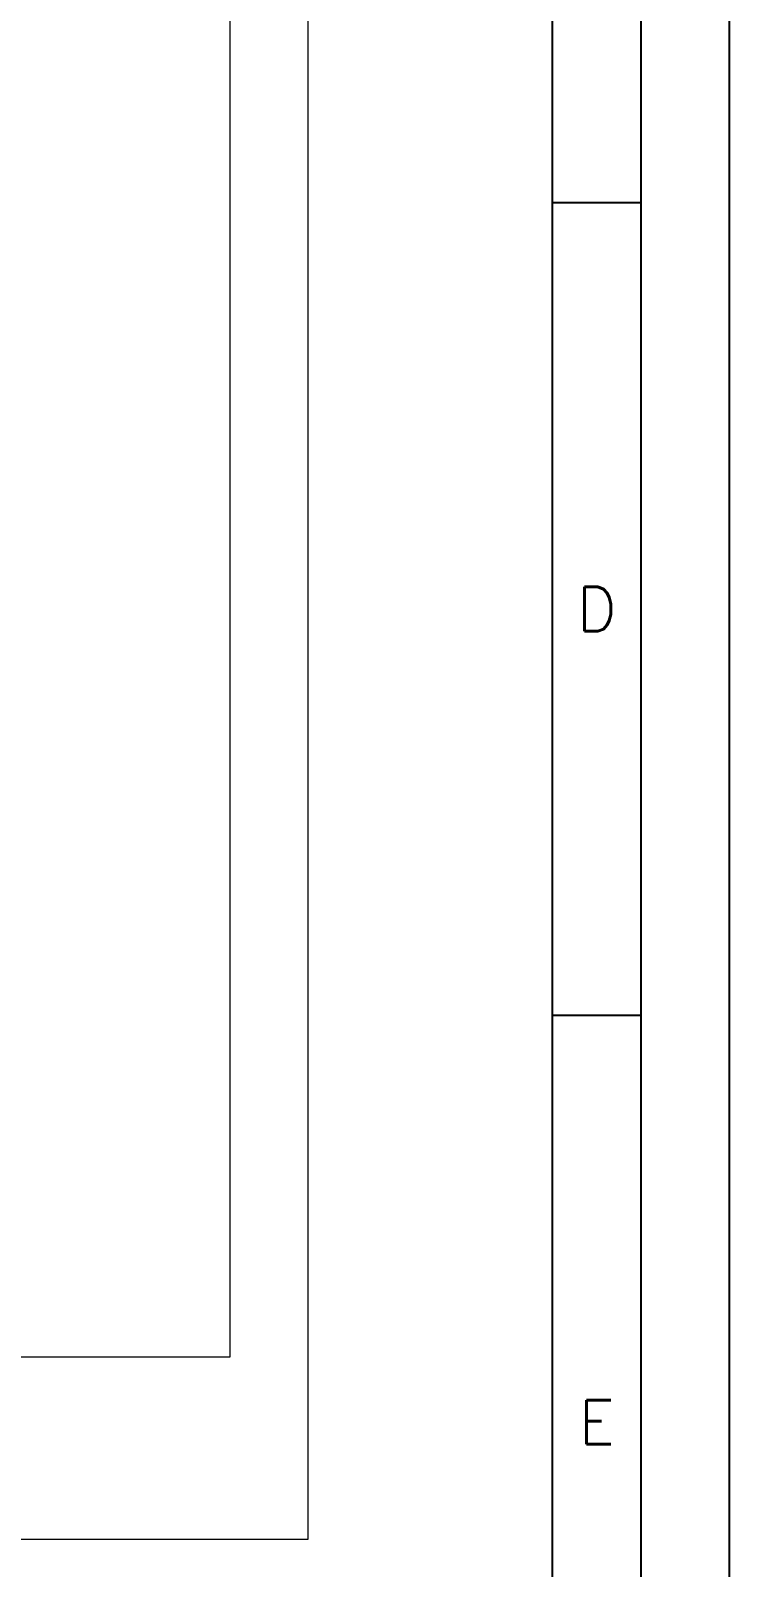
# Model space of a CAD drawing. Header units: millimetres. Extents: x 7130 to 65072, y -4915 to 15466.
# Drawn here: x 62359 to 65072, y -23 to 5942 of the extents above; entities that cross this region are included whole.
import ezdxf
from ezdxf.enums import TextEntityAlignment as Align

# ---------------------------------------------------------------- set-up
doc = ezdxf.new("R2010")
doc.units = ezdxf.units.MM
doc.header["$LTSCALE"] = 0.3
doc.layers.get('0').update_dxf_attribs({"linetype": 'CONTINUOUS'})
doc.layers.add('CIENKA', color=1, linetype='CONTINUOUS')
doc.layers.add('GRUBA', color=7, linetype='CONTINUOUS')
doc.styles.add('ROMANS', font='romans', dxfattribs={"width": 0.8, "oblique": 10, "height": 2.8})

msp = doc.modelspace()

# ---------------------------------------------------------------- linework, layer by layer
at = {"lineweight": 9}
msp.add_lwpolyline([(53294.9, 12767.5), (53294.9, 85.6), (63436.5, 85.6), (63436.5, 12767.5)], close=True, dxfattribs=at)
at = {"color": 251, "lineweight": 9}
msp.add_lwpolyline([(62288, 12276.8), (63133.4, 12276.8), (63133.4, 792.3), (62288, 792.3)], close=True, dxfattribs=at)
at = {"layer": 'CIENKA'}
for p, q in [((65072.5, 15466.3), (65072.5, -4915.3)), ((64386.2, 5275.5), (64729.3, 5275.5)), ((64729.3, 2118.7), (64386.2, 2118.7))]:
    msp.add_line(p, q, dxfattribs=at)
at = {"layer": 'GRUBA'}
for p, q in [((64729.3, 15123.2), (64729.3, -4572.2)), ((64386.2, -4229.1), (64386.2, 14780))]:
    msp.add_line(p, q, dxfattribs=at)

# ---------------------------------------------------------------- texts
at = {"layer": 'CIENKA', "style": 'ROMANS'}
for s, p in [('D', (64557.8, 3697.1)), ('E', (64557.8, 540.3))]:
    msp.add_text(s, height=171.6, dxfattribs=at).set_placement(p, align=Align.MIDDLE)

doc.saveas('drawing.dxf')
